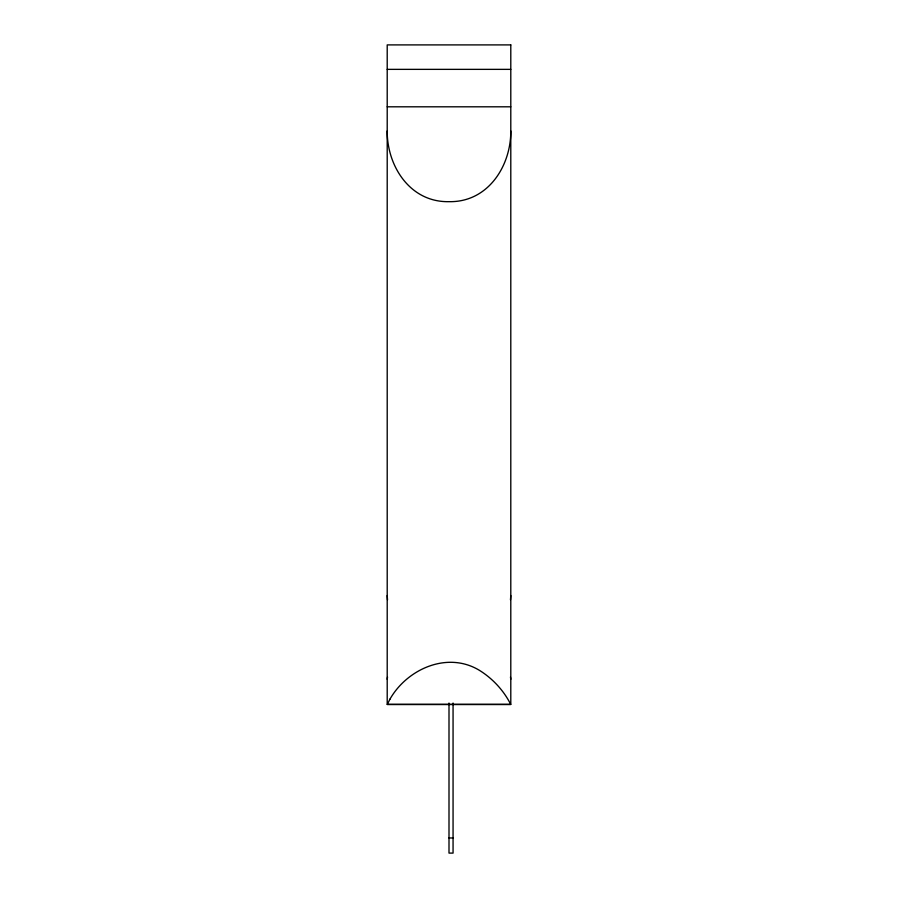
<?xml version="1.0" encoding="UTF-8"?>
<svg xmlns="http://www.w3.org/2000/svg" width="898" height="898" viewBox="0 0 898 898"><rect width="100%" height="100%" fill="white"/><g stroke="black" fill="none" stroke-linecap="round" stroke-linejoin="round"><path stroke-width="1.35" d="M510.479 599.886L510.794 595.542M510.794 130.962C510.996 166.04 487.984 202.454 449 201.668C410.016 202.454 387.004 166.04 387.206 130.962M387.206 679.281L387.521 676.98M387.206 69.359L510.794 69.359M387.206 106.806L510.794 106.806M449 837.957L453.063 837.991M510.479 676.98L510.794 679.281M387.206 595.542L387.521 599.886M453.063 703.033L453.063 853.1L449 853.1L449 703.033M389.945 699.172L387.274 704.447L510.726 704.447C503.879 690.674 492.542 678.36 479.061 670.121C447.148 651.084 407.063 669.122 389.945 699.172M510.794 44.9L387.206 44.9L387.206 704.425L510.794 704.425L510.794 44.9"/></g></svg>
